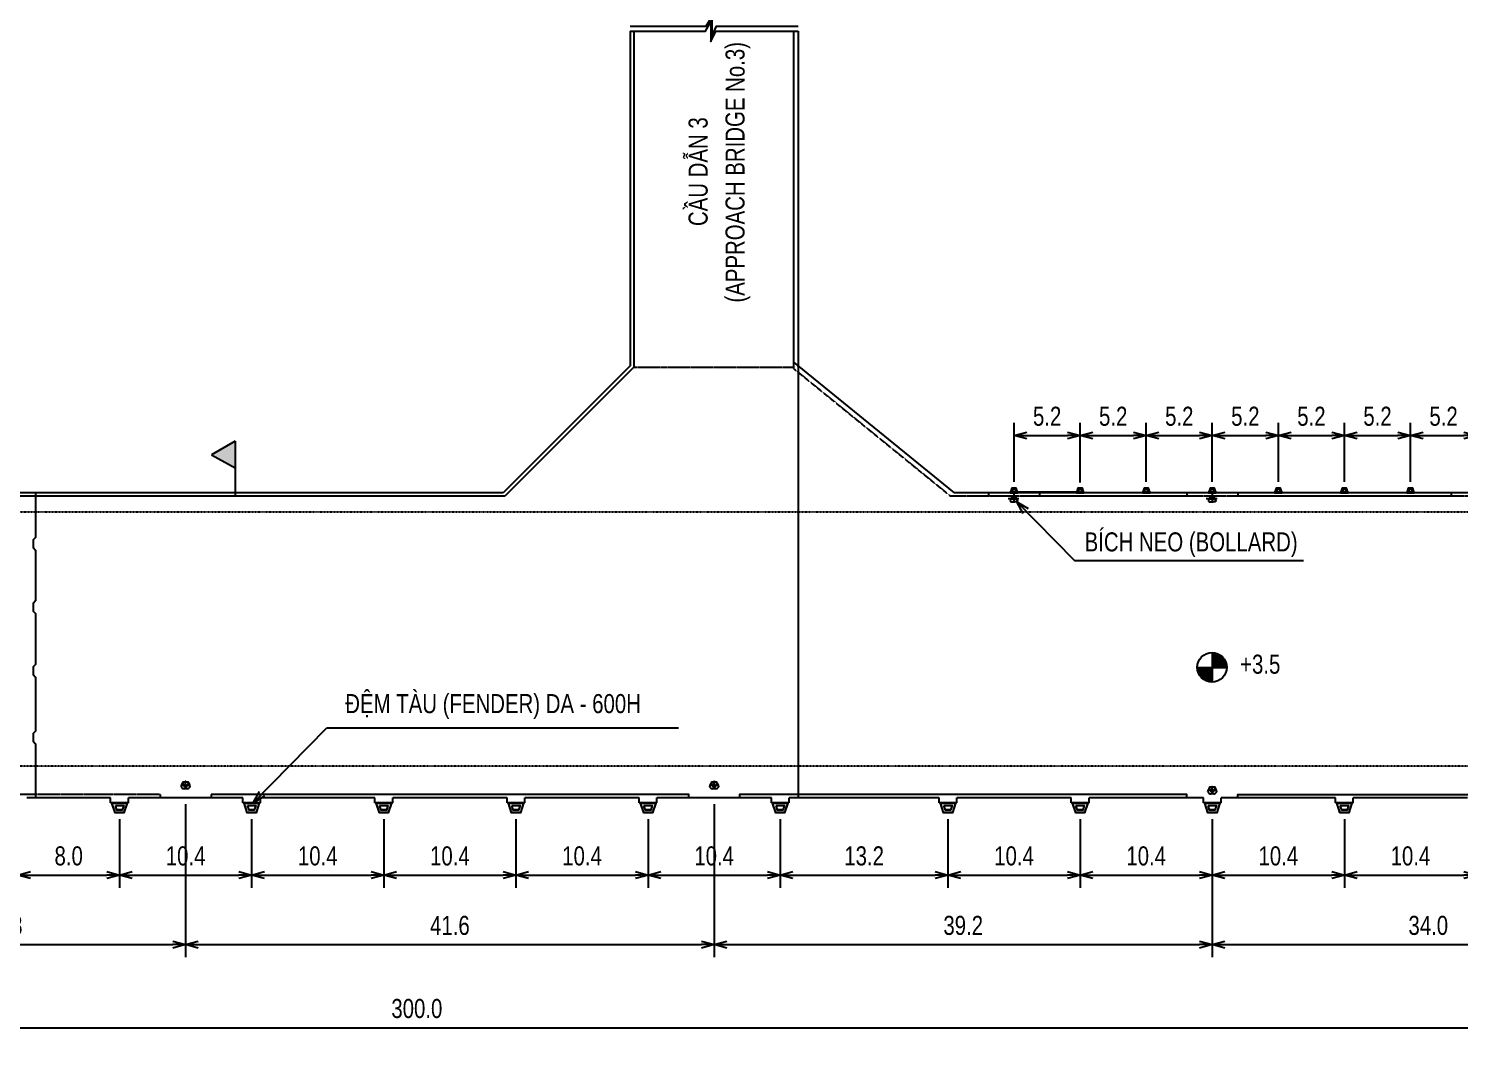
# Model space of a CAD drawing. Header units: millimetres. Extents: x -219544 to 1876052, y -110495 to 144706.
# Drawn here: x -53174 to 59429, y -1960 to 77679 of the extents above; entities that cross this region are included whole.
import ezdxf
from ezdxf.enums import TextEntityAlignment as Align

# ---------------------------------------------------------------- set-up
doc = ezdxf.new("R2010")
doc.units = ezdxf.units.MM
doc.header["$LTSCALE"] = 3
doc.header["$MEASUREMENT"] = 0
for name, pattern in [('CENTER', [2, 1.25, -0.25, 0.25, -0.25]), ('DASHDOTX2', [2, 1, -0.5, 0, -0.5]), ('HIDDEN', [0.375, 0.25, -0.125])]:
    doc.linetypes.add(name, pattern=pattern)
doc.layers.get('0').update_dxf_attribs({"linetype": 'CONTINUOUS'})
doc.layers.get('DEFPOINTS').update_dxf_attribs({"linetype": 'CONTINUOUS'})
for name, color, linetype in [('BELT', 6, 'CONTINUOUS'), ('BORDER', 10, 'CONTINUOUS'), ('CENTER', 1, 'CENTER'), ('DIM-HATCH', 2, 'CONTINUOUS'), ('FRAME', 1, 'CONTINUOUS'), ('MAINLINE', 1, 'CONTINUOUS'), ('point hai do', 105, 'CONTINUOUS')]:
    doc.layers.add(name, color=color, linetype=linetype)
doc.styles.add('TXT3', font='vn_vni.shx', dxfattribs={"width": 0.8})
doc.dimstyles.get("Standard").update_dxf_attribs({"dimtxt": 1500, "dimasz": 1000, "dimexe": 1000, "dimexo": 500, "dimgap": 750, "dimtad": 1, "dimdec": 1, "dimlfac": 0.001, "dimzin": 0, "dimdsep": 46, "dimtxsty": 'TXT3', "dimblk": 'OPEN30', "dimcen": 1500, "dimadec": 0, "dimazin": 0, "dimtfac": 0.75, "dimtdec": 1, "dimtmove": 2, "dimatfit": 3, "dimldrblk": 'OPEN30', "dimfxl": 1, "dimtolj": 1, "dimtzin": 0, "dimarcsym": 0})

# ---------------------------------------------------------------- blocks, each defined once
blk = doc.blocks.new('_Open30')
at = {"color": 0, "linetype": 'ByBlock', "lineweight": -2}
for p, q in [((-1, 0.27), (0, 0)), ((0, 0), (-1, -0.27)), ((0, 0), (-1, 0))]:
    blk.add_line(p, q, dxfattribs=at)
blk = doc.blocks.new('*D34')
at = {"color": 0, "lineweight": -2}
for p, q in [((24384, 42008), (24384, 46657)), ((29584, 41955), (29584, 46657)), ((25384, 45657), (28584, 45657))]:
    blk.add_line(p, q, dxfattribs=at)
at = {"layer": 'DEFPOINTS', "color": 0}
for p in [(29584, 45657), (24384, 41508), (29584, 41455)]:
    blk.add_point(p, dxfattribs=at)
at = {"color": 0, "lineweight": -2, "xscale": 1000, "yscale": 1000, "zscale": 1000, "rotation": 180}
blk.add_blockref('_Open30', (24384, 45657), dxfattribs=at)
at = {"color": 0, "lineweight": -2, "xscale": 1000, "yscale": 1000, "zscale": 1000}
blk.add_blockref('_Open30', (29584, 45657), dxfattribs=at)
at = {"color": 0, "insert": (26984, 47157), "char_height": 1500, "attachment_point": 5, "style": 'TXT3'}
blk.add_mtext('\\A1;5.2', dxfattribs=at)
blk = doc.blocks.new('75t')
at = {"layer": 'BELT'}
for p, q in [((-336, -124), (-308, 26)), ((-300, 50), (-246, 144)), ((-246, 144), (-221, 187)), ((-182, 221), (-117, 244)), ((175, 244), (-175, 244)), ((-117, 244), (-25, 277)), ((25, 277), (117, 244)), ((117, 244), (182, 221)), ((221, 187), (246, 144)), ((246, 144), (300, 50)), ((308, 26), (336, -124)), ((95, -281), (-95, -281))]:
    blk.add_line(p, q, dxfattribs=at)
for centre, major_axis, start_param, end_param in [((-234, 12), (75, 0), 2.6248689, 2.9562161), ((-175, 169), (-75, 0), -1.5707958, 0.9489753), ((-156, 150), (-75, 0), -1.2252368, -0.5166912), ((-346, -70), (219, 0), 0.199595, 0.9489732), ((0, 206), (75, 0), 1.2252407, 1.9163519), ((0, 0), (-21.9, 0), 3.1415966, 9.4247819), ((346, -70), (-219, 0), -0.9489732, -0.199595), ((175, 169), (75, 0), -0.9489753, 1.5707958), ((156, 150), (75, 0), 0.5166912, 1.2252368), ((234, 12), (-75, 0), 3.3269692, 3.6583164), ((-262, -137), (-75, 0), -0.1853474, 0.7902464), ((-95, 31), (312, 0), 3.9318379, 4.7123883), ((0, 0), (-134, 0), 0.1995966, 2.941996), ((95, 31), (-312, 0), 1.570797, 2.3513474), ((262, -137), (75, 0), -0.7902464, 0.1853474)]:
    blk.add_ellipse(centre, major_axis=major_axis, ratio=0.9999999, start_param=start_param, end_param=end_param, dxfattribs=at)
at = {"layer": 'CENTER'}
for p, q in [((0, -302), (0, 306)), ((0, 144), (0, 269)), ((364, -25), (-364, -25))]:
    blk.add_line(p, q, dxfattribs=at)
blk = doc.blocks.new('*D36')
at = {"color": 0, "lineweight": -2}
for p, q in [((-172620, 10355), (-172620, -1960)), ((127380, 10355), (127380, -1960)), ((-171620, -960), (126380, -960))]:
    blk.add_line(p, q, dxfattribs=at)
at = {"layer": 'DEFPOINTS', "color": 0}
for p in [(-172620, 10855), (127380, 10855), (127380, -960)]:
    blk.add_point(p, dxfattribs=at)
at = {"color": 0, "lineweight": -2, "xscale": 1000, "yscale": 1000, "zscale": 1000, "rotation": 180}
blk.add_blockref('_Open30', (-172620, -960), dxfattribs=at)
at = {"color": 0, "lineweight": -2, "xscale": 1000, "yscale": 1000, "zscale": 1000}
blk.add_blockref('_Open30', (127380, -960), dxfattribs=at)
at = {"color": 0, "insert": (-22620, 540), "char_height": 1500, "attachment_point": 5, "style": 'TXT3'}
blk.add_mtext('\\A1;300.0', dxfattribs=at)
blk = doc.blocks.new('*D37')
at = {"color": 0, "lineweight": -2}
for p, q in [((29584, 41955), (29584, 46657)), ((34784, 42008), (34784, 46657)), ((30584, 45657), (33784, 45657))]:
    blk.add_line(p, q, dxfattribs=at)
at = {"layer": 'DEFPOINTS', "color": 0}
for p in [(34784, 45657), (29584, 41455), (34784, 41508)]:
    blk.add_point(p, dxfattribs=at)
at = {"color": 0, "lineweight": -2, "xscale": 1000, "yscale": 1000, "zscale": 1000, "rotation": 180}
blk.add_blockref('_Open30', (29584, 45657), dxfattribs=at)
at = {"color": 0, "lineweight": -2, "xscale": 1000, "yscale": 1000, "zscale": 1000}
blk.add_blockref('_Open30', (34784, 45657), dxfattribs=at)
at = {"color": 0, "insert": (32184, 47157), "char_height": 1500, "attachment_point": 5, "style": 'TXT3'}
blk.add_mtext('\\A1;5.2', dxfattribs=at)
blk = doc.blocks.new('*D38')
at = {"color": 0, "lineweight": -2}
for p, q in [((34784, 42008), (34784, 46657)), ((39984, 42008), (39984, 46657)), ((35784, 45657), (38984, 45657))]:
    blk.add_line(p, q, dxfattribs=at)
at = {"layer": 'DEFPOINTS', "color": 0}
for p in [(39984, 45657), (34784, 41508), (39984, 41508)]:
    blk.add_point(p, dxfattribs=at)
at = {"color": 0, "lineweight": -2, "xscale": 1000, "yscale": 1000, "zscale": 1000, "rotation": 180}
blk.add_blockref('_Open30', (34784, 45657), dxfattribs=at)
at = {"color": 0, "lineweight": -2, "xscale": 1000, "yscale": 1000, "zscale": 1000}
blk.add_blockref('_Open30', (39984, 45657), dxfattribs=at)
at = {"color": 0, "insert": (37384, 47157), "char_height": 1500, "attachment_point": 5, "style": 'TXT3'}
blk.add_mtext('\\A1;5.2', dxfattribs=at)
blk = doc.blocks.new('*D39')
at = {"color": 0, "lineweight": -2}
for p, q in [((39984, 42008), (39984, 46657)), ((45184, 42008), (45184, 46657)), ((40984, 45657), (44184, 45657))]:
    blk.add_line(p, q, dxfattribs=at)
at = {"layer": 'DEFPOINTS', "color": 0}
for p in [(45184, 45657), (39984, 41508), (45184, 41508)]:
    blk.add_point(p, dxfattribs=at)
at = {"color": 0, "lineweight": -2, "xscale": 1000, "yscale": 1000, "zscale": 1000, "rotation": 180}
blk.add_blockref('_Open30', (39984, 45657), dxfattribs=at)
at = {"color": 0, "lineweight": -2, "xscale": 1000, "yscale": 1000, "zscale": 1000}
blk.add_blockref('_Open30', (45184, 45657), dxfattribs=at)
at = {"color": 0, "insert": (42584, 47157), "char_height": 1500, "attachment_point": 5, "style": 'TXT3'}
blk.add_mtext('\\A1;5.2', dxfattribs=at)
blk = doc.blocks.new('*D40')
at = {"color": 0, "lineweight": -2}
for p, q in [((45184, 42008), (45184, 46657)), ((50384, 42008), (50384, 46657)), ((46184, 45657), (49384, 45657))]:
    blk.add_line(p, q, dxfattribs=at)
at = {"layer": 'DEFPOINTS', "color": 0}
for p in [(50384, 45657), (45184, 41508), (50384, 41508)]:
    blk.add_point(p, dxfattribs=at)
at = {"color": 0, "lineweight": -2, "xscale": 1000, "yscale": 1000, "zscale": 1000, "rotation": 180}
blk.add_blockref('_Open30', (45184, 45657), dxfattribs=at)
at = {"color": 0, "lineweight": -2, "xscale": 1000, "yscale": 1000, "zscale": 1000}
blk.add_blockref('_Open30', (50384, 45657), dxfattribs=at)
at = {"color": 0, "insert": (47784, 47157), "char_height": 1500, "attachment_point": 5, "style": 'TXT3'}
blk.add_mtext('\\A1;5.2', dxfattribs=at)
blk = doc.blocks.new('*D41')
at = {"color": 0, "lineweight": -2}
for p, q in [((50384, 42008), (50384, 46657)), ((55584, 42008), (55584, 46657)), ((51384, 45657), (54584, 45657))]:
    blk.add_line(p, q, dxfattribs=at)
at = {"layer": 'DEFPOINTS', "color": 0}
for p in [(55584, 45657), (50384, 41508), (55584, 41508)]:
    blk.add_point(p, dxfattribs=at)
at = {"color": 0, "lineweight": -2, "xscale": 1000, "yscale": 1000, "zscale": 1000, "rotation": 180}
blk.add_blockref('_Open30', (50384, 45657), dxfattribs=at)
at = {"color": 0, "lineweight": -2, "xscale": 1000, "yscale": 1000, "zscale": 1000}
blk.add_blockref('_Open30', (55584, 45657), dxfattribs=at)
at = {"color": 0, "insert": (52984, 47157), "char_height": 1500, "attachment_point": 5, "style": 'TXT3'}
blk.add_mtext('\\A1;5.2', dxfattribs=at)
blk = doc.blocks.new('*D42')
at = {"color": 0, "lineweight": -2}
for p, q in [((55584, 42008), (55584, 46657)), ((60784, 42008), (60784, 46657)), ((56584, 45657), (59784, 45657))]:
    blk.add_line(p, q, dxfattribs=at)
at = {"layer": 'DEFPOINTS', "color": 0}
for p in [(60784, 45657), (55584, 41508), (60784, 41508)]:
    blk.add_point(p, dxfattribs=at)
at = {"color": 0, "lineweight": -2, "xscale": 1000, "yscale": 1000, "zscale": 1000, "rotation": 180}
blk.add_blockref('_Open30', (55584, 45657), dxfattribs=at)
at = {"color": 0, "lineweight": -2, "xscale": 1000, "yscale": 1000, "zscale": 1000}
blk.add_blockref('_Open30', (60784, 45657), dxfattribs=at)
at = {"color": 0, "insert": (58184, 47157), "char_height": 1500, "attachment_point": 5, "style": 'TXT3'}
blk.add_mtext('\\A1;5.2', dxfattribs=at)
blk = doc.blocks.new('*D67')
at = {"color": 0, "lineweight": -2}
for p, q in [((-54020, 15462), (-54020, 10052)), ((-46020, 15462), (-46020, 10052)), ((-53020, 11052), (-47020, 11052))]:
    blk.add_line(p, q, dxfattribs=at)
at = {"layer": 'DEFPOINTS', "color": 0}
for p in [(-54020, 15962), (-46020, 15962), (-46020, 11052)]:
    blk.add_point(p, dxfattribs=at)
at = {"color": 0, "lineweight": -2, "xscale": 1000, "yscale": 1000, "zscale": 1000, "rotation": 180}
blk.add_blockref('_Open30', (-54020, 11052), dxfattribs=at)
at = {"color": 0, "lineweight": -2, "xscale": 1000, "yscale": 1000, "zscale": 1000}
blk.add_blockref('_Open30', (-46020, 11052), dxfattribs=at)
at = {"color": 0, "insert": (-50020, 12552), "char_height": 1500, "attachment_point": 5, "style": 'TXT3'}
blk.add_mtext('\\A1;8.0', dxfattribs=at)
blk = doc.blocks.new('*D68')
at = {"color": 0, "lineweight": -2}
for p, q in [((-46020, 15462), (-46020, 10052)), ((-35620, 15462), (-35620, 10052)), ((-45020, 11052), (-36620, 11052))]:
    blk.add_line(p, q, dxfattribs=at)
at = {"layer": 'DEFPOINTS', "color": 0}
for p in [(-46020, 15962), (-35620, 15962), (-35620, 11052)]:
    blk.add_point(p, dxfattribs=at)
at = {"color": 0, "lineweight": -2, "xscale": 1000, "yscale": 1000, "zscale": 1000, "rotation": 180}
blk.add_blockref('_Open30', (-46020, 11052), dxfattribs=at)
at = {"color": 0, "lineweight": -2, "xscale": 1000, "yscale": 1000, "zscale": 1000}
blk.add_blockref('_Open30', (-35620, 11052), dxfattribs=at)
at = {"color": 0, "insert": (-40820, 12552), "char_height": 1500, "attachment_point": 5, "style": 'TXT3'}
blk.add_mtext('\\A1;10.4', dxfattribs=at)
blk = doc.blocks.new('*D69')
at = {"color": 0, "lineweight": -2}
for p, q in [((-35620, 15462), (-35620, 10052)), ((-25220, 15462), (-25220, 10052)), ((-34620, 11052), (-26220, 11052))]:
    blk.add_line(p, q, dxfattribs=at)
at = {"layer": 'DEFPOINTS', "color": 0}
for p in [(-35620, 15962), (-25220, 15962), (-25220, 11052)]:
    blk.add_point(p, dxfattribs=at)
at = {"color": 0, "lineweight": -2, "xscale": 1000, "yscale": 1000, "zscale": 1000, "rotation": 180}
blk.add_blockref('_Open30', (-35620, 11052), dxfattribs=at)
at = {"color": 0, "lineweight": -2, "xscale": 1000, "yscale": 1000, "zscale": 1000}
blk.add_blockref('_Open30', (-25220, 11052), dxfattribs=at)
at = {"color": 0, "insert": (-30420, 12552), "char_height": 1500, "attachment_point": 5, "style": 'TXT3'}
blk.add_mtext('\\A1;10.4', dxfattribs=at)
blk = doc.blocks.new('*D70')
at = {"color": 0, "lineweight": -2}
for p, q in [((-25220, 15462), (-25220, 10052)), ((-14820, 15462), (-14820, 10052)), ((-24220, 11052), (-15820, 11052))]:
    blk.add_line(p, q, dxfattribs=at)
at = {"layer": 'DEFPOINTS', "color": 0}
for p in [(-25220, 15962), (-14820, 15962), (-14820, 11052)]:
    blk.add_point(p, dxfattribs=at)
at = {"color": 0, "lineweight": -2, "xscale": 1000, "yscale": 1000, "zscale": 1000, "rotation": 180}
blk.add_blockref('_Open30', (-25220, 11052), dxfattribs=at)
at = {"color": 0, "lineweight": -2, "xscale": 1000, "yscale": 1000, "zscale": 1000}
blk.add_blockref('_Open30', (-14820, 11052), dxfattribs=at)
at = {"color": 0, "insert": (-20020, 12552), "char_height": 1500, "attachment_point": 5, "style": 'TXT3'}
blk.add_mtext('\\A1;10.4', dxfattribs=at)
blk = doc.blocks.new('*D71')
at = {"color": 0, "lineweight": -2}
for p, q in [((-14820, 15462), (-14820, 10052)), ((-4420, 15462), (-4420, 10052)), ((-13820, 11052), (-5420, 11052))]:
    blk.add_line(p, q, dxfattribs=at)
at = {"layer": 'DEFPOINTS', "color": 0}
for p in [(-14820, 15962), (-4420, 15962), (-4420, 11052)]:
    blk.add_point(p, dxfattribs=at)
at = {"color": 0, "lineweight": -2, "xscale": 1000, "yscale": 1000, "zscale": 1000, "rotation": 180}
blk.add_blockref('_Open30', (-14820, 11052), dxfattribs=at)
at = {"color": 0, "lineweight": -2, "xscale": 1000, "yscale": 1000, "zscale": 1000}
blk.add_blockref('_Open30', (-4420, 11052), dxfattribs=at)
at = {"color": 0, "insert": (-9620, 12552), "char_height": 1500, "attachment_point": 5, "style": 'TXT3'}
blk.add_mtext('\\A1;10.4', dxfattribs=at)
blk = doc.blocks.new('*D72')
at = {"color": 0, "lineweight": -2}
for p, q in [((-4420, 15462), (-4420, 10052)), ((5980, 15462), (5980, 10052)), ((-3420, 11052), (4980, 11052))]:
    blk.add_line(p, q, dxfattribs=at)
at = {"layer": 'DEFPOINTS', "color": 0}
for p in [(-4420, 15962), (5980, 15962), (5980, 11052)]:
    blk.add_point(p, dxfattribs=at)
at = {"color": 0, "lineweight": -2, "xscale": 1000, "yscale": 1000, "zscale": 1000, "rotation": 180}
blk.add_blockref('_Open30', (-4420, 11052), dxfattribs=at)
at = {"color": 0, "lineweight": -2, "xscale": 1000, "yscale": 1000, "zscale": 1000}
blk.add_blockref('_Open30', (5980, 11052), dxfattribs=at)
at = {"color": 0, "insert": (780, 12552), "char_height": 1500, "attachment_point": 5, "style": 'TXT3'}
blk.add_mtext('\\A1;10.4', dxfattribs=at)
blk = doc.blocks.new('*D73')
at = {"color": 0, "lineweight": -2}
for p, q in [((5980, 15462), (5980, 10052)), ((19180, 15462), (19180, 10052)), ((6980, 11052), (18180, 11052))]:
    blk.add_line(p, q, dxfattribs=at)
at = {"layer": 'DEFPOINTS', "color": 0}
for p in [(5980, 15962), (19180, 15962), (19180, 11052)]:
    blk.add_point(p, dxfattribs=at)
at = {"color": 0, "lineweight": -2, "xscale": 1000, "yscale": 1000, "zscale": 1000, "rotation": 180}
blk.add_blockref('_Open30', (5980, 11052), dxfattribs=at)
at = {"color": 0, "lineweight": -2, "xscale": 1000, "yscale": 1000, "zscale": 1000}
blk.add_blockref('_Open30', (19180, 11052), dxfattribs=at)
at = {"color": 0, "insert": (12580, 12552), "char_height": 1500, "attachment_point": 5, "style": 'TXT3'}
blk.add_mtext('\\A1;13.2', dxfattribs=at)
blk = doc.blocks.new('*D74')
at = {"color": 0, "lineweight": -2}
for p, q in [((19180, 15462), (19180, 10052)), ((29580, 15462), (29580, 10052)), ((20180, 11052), (28580, 11052))]:
    blk.add_line(p, q, dxfattribs=at)
at = {"layer": 'DEFPOINTS', "color": 0}
for p in [(19180, 15962), (29580, 15962), (29580, 11052)]:
    blk.add_point(p, dxfattribs=at)
at = {"color": 0, "lineweight": -2, "xscale": 1000, "yscale": 1000, "zscale": 1000, "rotation": 180}
blk.add_blockref('_Open30', (19180, 11052), dxfattribs=at)
at = {"color": 0, "lineweight": -2, "xscale": 1000, "yscale": 1000, "zscale": 1000}
blk.add_blockref('_Open30', (29580, 11052), dxfattribs=at)
at = {"color": 0, "insert": (24380, 12552), "char_height": 1500, "attachment_point": 5, "style": 'TXT3'}
blk.add_mtext('\\A1;10.4', dxfattribs=at)
blk = doc.blocks.new('*D75')
at = {"color": 0, "lineweight": -2}
for p, q in [((29580, 15462), (29580, 10052)), ((39980, 15462), (39980, 10052)), ((30580, 11052), (38980, 11052))]:
    blk.add_line(p, q, dxfattribs=at)
at = {"layer": 'DEFPOINTS', "color": 0}
for p in [(29580, 15962), (39980, 15962), (39980, 11052)]:
    blk.add_point(p, dxfattribs=at)
at = {"color": 0, "lineweight": -2, "xscale": 1000, "yscale": 1000, "zscale": 1000, "rotation": 180}
blk.add_blockref('_Open30', (29580, 11052), dxfattribs=at)
at = {"color": 0, "lineweight": -2, "xscale": 1000, "yscale": 1000, "zscale": 1000}
blk.add_blockref('_Open30', (39980, 11052), dxfattribs=at)
at = {"color": 0, "insert": (34780, 12552), "char_height": 1500, "attachment_point": 5, "style": 'TXT3'}
blk.add_mtext('\\A1;10.4', dxfattribs=at)
blk = doc.blocks.new('*D76')
at = {"color": 0, "lineweight": -2}
for p, q in [((39980, 15462), (39980, 10052)), ((50380, 15462), (50380, 10052)), ((40980, 11052), (49380, 11052))]:
    blk.add_line(p, q, dxfattribs=at)
at = {"layer": 'DEFPOINTS', "color": 0}
for p in [(39980, 15962), (50380, 15962), (50380, 11052)]:
    blk.add_point(p, dxfattribs=at)
at = {"color": 0, "lineweight": -2, "xscale": 1000, "yscale": 1000, "zscale": 1000, "rotation": 180}
blk.add_blockref('_Open30', (39980, 11052), dxfattribs=at)
at = {"color": 0, "lineweight": -2, "xscale": 1000, "yscale": 1000, "zscale": 1000}
blk.add_blockref('_Open30', (50380, 11052), dxfattribs=at)
at = {"color": 0, "insert": (45180, 12552), "char_height": 1500, "attachment_point": 5, "style": 'TXT3'}
blk.add_mtext('\\A1;10.4', dxfattribs=at)
blk = doc.blocks.new('*D77')
at = {"color": 0, "lineweight": -2}
for p, q in [((50380, 15462), (50380, 10052)), ((60778, 15476), (60778, 10052)), ((51380, 11052), (59778, 11052))]:
    blk.add_line(p, q, dxfattribs=at)
at = {"layer": 'DEFPOINTS', "color": 0}
for p in [(50380, 15962), (60778, 15976), (60778, 11052)]:
    blk.add_point(p, dxfattribs=at)
at = {"color": 0, "lineweight": -2, "xscale": 1000, "yscale": 1000, "zscale": 1000, "rotation": 180}
blk.add_blockref('_Open30', (50380, 11052), dxfattribs=at)
at = {"color": 0, "lineweight": -2, "xscale": 1000, "yscale": 1000, "zscale": 1000}
blk.add_blockref('_Open30', (60778, 11052), dxfattribs=at)
at = {"color": 0, "insert": (55579, 12552), "char_height": 1500, "attachment_point": 5, "style": 'TXT3'}
blk.add_mtext('\\A1;10.4', dxfattribs=at)
blk = doc.blocks.new('*D93')
at = {"layer": 'DEFPOINTS', "color": 0}
for p in [(-69620, 17133), (-40820, 17133), (-40820, 5582)]:
    blk.add_point(p, dxfattribs=at)
at = {"layer": 'FRAME', "color": 0, "lineweight": -2}
for p, q in [((-69620, 16633), (-69620, 4582)), ((-40820, 16633), (-40820, 4582)), ((-68620, 5582), (-41820, 5582))]:
    blk.add_line(p, q, dxfattribs=at)
at = {"layer": 'FRAME', "color": 0, "lineweight": -2, "xscale": 1000, "yscale": 1000, "zscale": 1000, "rotation": 180}
blk.add_blockref('_Open30', (-69620, 5582), dxfattribs=at)
at = {"layer": 'FRAME', "color": 0, "lineweight": -2, "xscale": 1000, "yscale": 1000, "zscale": 1000}
blk.add_blockref('_Open30', (-40820, 5582), dxfattribs=at)
at = {"layer": 'FRAME', "color": 0, "insert": (-55220, 7082), "char_height": 1500, "attachment_point": 5, "style": 'TXT3'}
blk.add_mtext('\\A1;28.8', dxfattribs=at)
blk = doc.blocks.new('*D94')
at = {"layer": 'DEFPOINTS', "color": 0}
for p in [(-40820, 17133), (780, 17133), (780, 5582)]:
    blk.add_point(p, dxfattribs=at)
at = {"layer": 'FRAME', "color": 0, "lineweight": -2}
for p, q in [((-40820, 16633), (-40820, 4582)), ((780, 16633), (780, 4582)), ((-39820, 5582), (-220, 5582))]:
    blk.add_line(p, q, dxfattribs=at)
at = {"layer": 'FRAME', "color": 0, "lineweight": -2, "xscale": 1000, "yscale": 1000, "zscale": 1000, "rotation": 180}
blk.add_blockref('_Open30', (-40820, 5582), dxfattribs=at)
at = {"layer": 'FRAME', "color": 0, "lineweight": -2, "xscale": 1000, "yscale": 1000, "zscale": 1000}
blk.add_blockref('_Open30', (780, 5582), dxfattribs=at)
at = {"layer": 'FRAME', "color": 0, "insert": (-20020, 7082), "char_height": 1500, "attachment_point": 5, "style": 'TXT3'}
blk.add_mtext('\\A1;41.6', dxfattribs=at)
blk = doc.blocks.new('*D95')
at = {"layer": 'DEFPOINTS', "color": 0}
for p in [(780, 17133), (39980, 15962), (39980, 5582)]:
    blk.add_point(p, dxfattribs=at)
at = {"layer": 'FRAME', "color": 0, "lineweight": -2}
for p, q in [((780, 16633), (780, 4582)), ((39980, 15462), (39980, 4582)), ((1780, 5582), (38980, 5582))]:
    blk.add_line(p, q, dxfattribs=at)
at = {"layer": 'FRAME', "color": 0, "lineweight": -2, "xscale": 1000, "yscale": 1000, "zscale": 1000, "rotation": 180}
blk.add_blockref('_Open30', (780, 5582), dxfattribs=at)
at = {"layer": 'FRAME', "color": 0, "lineweight": -2, "xscale": 1000, "yscale": 1000, "zscale": 1000}
blk.add_blockref('_Open30', (39980, 5582), dxfattribs=at)
at = {"layer": 'FRAME', "color": 0, "insert": (20380, 7082), "char_height": 1500, "attachment_point": 5, "style": 'TXT3'}
blk.add_mtext('\\A1;39.2', dxfattribs=at)
blk = doc.blocks.new('*D96')
at = {"layer": 'DEFPOINTS', "color": 0}
for p in [(39980, 15962), (73980, 15976), (73980, 5582)]:
    blk.add_point(p, dxfattribs=at)
at = {"layer": 'FRAME', "color": 0, "lineweight": -2}
for p, q in [((39980, 15462), (39980, 4582)), ((73980, 15476), (73980, 4582)), ((40980, 5582), (72980, 5582))]:
    blk.add_line(p, q, dxfattribs=at)
at = {"layer": 'FRAME', "color": 0, "lineweight": -2, "xscale": 1000, "yscale": 1000, "zscale": 1000, "rotation": 180}
blk.add_blockref('_Open30', (39980, 5582), dxfattribs=at)
at = {"layer": 'FRAME', "color": 0, "lineweight": -2, "xscale": 1000, "yscale": 1000, "zscale": 1000}
blk.add_blockref('_Open30', (73980, 5582), dxfattribs=at)
at = {"layer": 'FRAME', "color": 0, "insert": (56980, 7082), "char_height": 1500, "attachment_point": 5, "style": 'TXT3'}
blk.add_mtext('\\A1;34.0', dxfattribs=at)

msp = doc.modelspace()

# ---------------------------------------------------------------- hatches: boundary and pattern name
at = {"layer": 'point hai do'}
h = msp.add_hatch(dxfattribs=at)
h.set_pattern_fill('ANSI31', color=1, scale=375, style=0)
h.set_pattern_definition([(45, (-188103959.15, -677373594.54), (-33.145630368, 33.145630368), [])])
h.paths.add_polyline_path([(39961.17, 26246.14), (39961.17, 27403.31), (38804, 27403.31, 0.414213562)])
h.paths.add_polyline_path([(41118.34, 27403.31, 0.414213562), (39961.17, 28560.48), (39961.17, 27403.31)])

# ---------------------------------------------------------------- linework, layer by layer
for p, q in [((-36912.54, 45196.17), (-38788.05, 44137.66)), ((-36912.54, 45196.17), (-36912.54, 43031.1)), ((-38788.05, 44137.66), (-36912.54, 43106.12)), ((-36912.54, 43031.1), (-36912.54, 40866.04))]:
    msp.add_line(p, q)
at = {"color": 4}
for p, q in [((24769.27, 40674.8), (23910.98, 40674.8)), ((24365.72, 41033.21), (24365.72, 40344.98)), ((24383.81, 41230.03), (29583.81, 41230.03)), ((40369.27, 40674.8), (39510.98, 40674.8)), ((39965.72, 41033.21), (39965.72, 40344.98)), ((29139.02, 35812.34), (47152.75, 35812.34)), ((-29703.27, 22650.09), (-2031.74, 22650.09))]:
    msp.add_line(p, q, dxfattribs=at)
for points in [[(24198.11, 40674.8), (24095.75, 40558.39, 0.510287168), (24129.11, 40426.25), (24365.72, 40426.25)], [(24533.33, 40674.8), (24635.69, 40558.39, -0.510287168), (24602.32, 40426.25), (24365.72, 40426.25)], [(39798.11, 40674.8), (39695.75, 40558.39, 0.510287168), (39729.11, 40426.25), (39965.72, 40426.25)], [(40133.33, 40674.8), (40235.69, 40558.39, -0.510287168), (40202.32, 40426.25), (39965.72, 40426.25)]]:
    msp.add_lwpolyline(points, format="xyb", dxfattribs=at)
for centre in [(24365.72, 40674.8), (39965.72, 40674.8)]:
    msp.add_circle(centre, 89.17, dxfattribs=at)
for centre, radius in [((24365.72, 40674.8), 204.47), ((24365.72, 40674.8), 167.61), ((39965.72, 40674.8), 204.47), ((39965.72, 40674.8), 167.61)]:
    msp.add_arc(centre, radius, 0, 180, dxfattribs=at)
msp.add_solid([(-38788.05, 44137.66), (-36912.54, 45196.17), (-36912.54, 43106.12)])
at = {"layer": 'DIM-HATCH', "color": 1, "linetype": 'HIDDEN'}
for p, q in [((-5553.31, 51032.29), (7029.69, 51032.29)), ((7029.69, 50928.77), (19385.93, 40883.04)), ((-34920.31, 16733.04), (-36320.31, 16733.04)), ((-24520.31, 16733.04), (-25920.31, 16733.04)), ((-14120.31, 16733.04), (-15520.31, 16733.04)), ((-3720.31, 16733.04), (-5120.31, 16733.04)), ((6679.69, 16733.04), (5279.69, 16733.04))]:
    msp.add_line(p, q, dxfattribs=at)
at = {"layer": 'DIM-HATCH', "color": 1}
for p, q in [((127379.69, 41133.04), (19679.7, 41133.04)), ((-46720.31, 17133.04), (-53320.31, 17133.04)), ((-36320.31, 17133.04), (-45320.31, 17133.04)), ((-25920.31, 17133.04), (-34920.31, 17133.04)), ((-15520.31, 17133.04), (-24520.31, 17133.04)), ((-5120.31, 17133.04), (-14120.31, 17133.04)), ((5279.69, 17133.04), (-3720.31, 17133.04)), ((5279.69, 17133.04), (2779.69, 17133.04)), ((18479.69, 17133.04), (6679.69, 17133.04)), ((28879.69, 17133.04), (19879.69, 17133.04)), ((39279.69, 17133.04), (30279.69, 17133.04)), ((49679.69, 17133.04), (40679.69, 17133.04)), ((60077.74, 17133.04), (51079.69, 17133.04)), ((-45320.31, 16733.04), (-46720.31, 16733.04)), ((19879.69, 16733.04), (18479.69, 16733.04)), ((30279.69, 16733.04), (28879.69, 16733.04)), ((40679.69, 16733.04), (39279.69, 16733.04)), ((51079.69, 16733.04), (49679.69, 16733.04))]:
    msp.add_line(p, q, dxfattribs=at)
at = {"layer": 'DIM-HATCH', "color": 1, "linetype": 'HIDDEN'}
for points in [[(127379.69, 40883.04), (19385.93, 40883.04)], [(-42820.31, 17400.24), (-67610.11, 17400.24), (-67610.11, 17133.04)], [(-36320.31, 16733.04), (-36320.31, 17133.04)], [(-34920.31, 16733.04), (-34920.31, 17133.04)], [(-25920.31, 16733.04), (-25920.31, 17133.04)], [(-24520.31, 16733.04), (-24520.31, 17133.04)], [(-15520.31, 16733.04), (-15520.31, 17133.04)], [(-14120.31, 16733.04), (-14120.31, 17133.04)], [(-5120.31, 16733.04), (-5120.31, 17133.04)], [(-3720.31, 16733.04), (-3720.31, 17133.04)], [(5279.69, 17133.04), (2779.69, 17133.04)], [(5279.69, 16733.04), (5279.69, 17133.04)], [(6679.69, 16733.04), (6679.69, 17133.04)]]:
    msp.add_lwpolyline(points, dxfattribs=at)
at = {"layer": 'DIM-HATCH', "color": 4}
for points in [[(24085.29, 41133.04), (24682.33, 41133.04), (24557.33, 41508.04), (24210.29, 41508.04)], [(24219.84, 41230.03), (24547.78, 41230.03), (24487.43, 41411.06), (24280.19, 41411.06)], [(29285.29, 41133.04), (29882.33, 41133.04), (29757.33, 41508.04), (29410.29, 41508.04)], [(29419.84, 41230.03), (29747.78, 41230.03), (29687.43, 41411.06), (29480.19, 41411.06)], [(34485.29, 41133.04), (35082.33, 41133.04), (34957.33, 41508.04), (34610.29, 41508.04)], [(34619.84, 41230.03), (34947.78, 41230.03), (34887.43, 41411.06), (34680.19, 41411.06)], [(39685.29, 41133.04), (40282.33, 41133.04), (40157.33, 41508.04), (39810.29, 41508.04)], [(39819.84, 41230.03), (40147.78, 41230.03), (40087.43, 41411.06), (39880.19, 41411.06)], [(44885.29, 41133.04), (45482.33, 41133.04), (45357.33, 41508.04), (45010.29, 41508.04)], [(45019.84, 41230.03), (45347.78, 41230.03), (45287.43, 41411.06), (45080.19, 41411.06)], [(50085.29, 41133.04), (50682.33, 41133.04), (50557.33, 41508.04), (50210.29, 41508.04)], [(50219.84, 41230.03), (50547.78, 41230.03), (50487.43, 41411.06), (50280.19, 41411.06)], [(55285.29, 41133.04), (55882.33, 41133.04), (55757.33, 41508.04), (55410.29, 41508.04)], [(55419.84, 41230.03), (55747.78, 41230.03), (55687.43, 41411.06), (55480.19, 41411.06)], [(-46617.36, 16733.04), (-45423.26, 16733.04), (-45673.26, 15983.04), (-46367.36, 15983.04)], [(-46616.93, 16711.98), (-45422.83, 16711.98), (-45672.83, 15961.98), (-46366.93, 15961.98)], [(-46348.25, 16539.07), (-45692.38, 16539.07), (-45813.07, 16177.01), (-46227.56, 16177.01)], [(-46347.82, 16518.01), (-45691.95, 16518.01), (-45812.64, 16155.95), (-46227.13, 16155.95)], [(-36217.36, 16733.04), (-35023.26, 16733.04), (-35273.26, 15983.04), (-35967.36, 15983.04)], [(-36216.93, 16711.98), (-35022.83, 16711.98), (-35272.83, 15961.98), (-35966.93, 15961.98)], [(-35948.25, 16539.07), (-35292.38, 16539.07), (-35413.07, 16177.01), (-35827.56, 16177.01)], [(-35947.82, 16518.01), (-35291.95, 16518.01), (-35412.64, 16155.95), (-35827.13, 16155.95)], [(-25817.36, 16733.04), (-24623.26, 16733.04), (-24873.26, 15983.04), (-25567.36, 15983.04)], [(-25816.93, 16711.98), (-24622.83, 16711.98), (-24872.83, 15961.98), (-25566.93, 15961.98)], [(-25548.25, 16539.07), (-24892.38, 16539.07), (-25013.07, 16177.01), (-25427.56, 16177.01)], [(-25547.82, 16518.01), (-24891.95, 16518.01), (-25012.64, 16155.95), (-25427.13, 16155.95)], [(-15417.36, 16733.04), (-14223.26, 16733.04), (-14473.26, 15983.04), (-15167.36, 15983.04)], [(-15416.93, 16711.98), (-14222.83, 16711.98), (-14472.83, 15961.98), (-15166.93, 15961.98)], [(-15148.25, 16539.07), (-14492.38, 16539.07), (-14613.07, 16177.01), (-15027.56, 16177.01)], [(-15147.82, 16518.01), (-14491.95, 16518.01), (-14612.64, 16155.95), (-15027.13, 16155.95)], [(-5017.36, 16733.04), (-3823.26, 16733.04), (-4073.26, 15983.04), (-4767.36, 15983.04)], [(-5016.93, 16711.98), (-3822.83, 16711.98), (-4072.83, 15961.98), (-4766.93, 15961.98)], [(-4748.25, 16539.07), (-4092.38, 16539.07), (-4213.07, 16177.01), (-4627.56, 16177.01)], [(-4747.82, 16518.01), (-4091.95, 16518.01), (-4212.64, 16155.95), (-4627.13, 16155.95)], [(5382.64, 16733.04), (6576.74, 16733.04), (6326.74, 15983.04), (5632.64, 15983.04)], [(5383.07, 16711.98), (6577.17, 16711.98), (6327.17, 15961.98), (5633.07, 15961.98)], [(5651.75, 16539.07), (6307.62, 16539.07), (6186.93, 16177.01), (5772.44, 16177.01)], [(5652.18, 16518.01), (6308.05, 16518.01), (6187.36, 16155.95), (5772.87, 16155.95)], [(18582.64, 16733.04), (19776.74, 16733.04), (19526.74, 15983.04), (18832.64, 15983.04)], [(18583.07, 16711.98), (19777.17, 16711.98), (19527.17, 15961.98), (18833.07, 15961.98)], [(18851.75, 16539.07), (19507.62, 16539.07), (19386.93, 16177.01), (18972.44, 16177.01)], [(18852.18, 16518.01), (19508.05, 16518.01), (19387.36, 16155.95), (18972.87, 16155.95)], [(28982.64, 16733.04), (30176.74, 16733.04), (29926.74, 15983.04), (29232.64, 15983.04)], [(28983.07, 16711.98), (30177.17, 16711.98), (29927.17, 15961.98), (29233.07, 15961.98)], [(29251.75, 16539.07), (29907.62, 16539.07), (29786.93, 16177.01), (29372.44, 16177.01)], [(29252.18, 16518.01), (29908.05, 16518.01), (29787.36, 16155.95), (29372.87, 16155.95)], [(39382.64, 16733.04), (40576.74, 16733.04), (40326.74, 15983.04), (39632.64, 15983.04)], [(39383.07, 16711.98), (40577.17, 16711.98), (40327.17, 15961.98), (39633.07, 15961.98)], [(39651.75, 16539.07), (40307.62, 16539.07), (40186.93, 16177.01), (39772.44, 16177.01)], [(39652.18, 16518.01), (40308.05, 16518.01), (40187.36, 16155.95), (39772.87, 16155.95)], [(49782.64, 16733.04), (50976.74, 16733.04), (50726.74, 15983.04), (50032.64, 15983.04)], [(49783.07, 16711.98), (50977.17, 16711.98), (50727.17, 15961.98), (50033.07, 15961.98)], [(50051.75, 16539.07), (50707.62, 16539.07), (50586.93, 16177.01), (50172.44, 16177.01)], [(50052.18, 16518.01), (50708.05, 16518.01), (50587.36, 16155.95), (50172.87, 16155.95)]]:
    msp.add_lwpolyline(points, close=True, dxfattribs=at)
at = {"layer": 'DIM-HATCH', "color": 1}
for points in [[(-46720.31, 16733.04), (-46720.31, 17133.04)], [(-45320.31, 16733.04), (-45320.31, 17133.04)], [(-1220.31, 17133.04), (-1220.31, 17400.24), (-38820.31, 17400.24)], [(18479.69, 16733.04), (18479.69, 17133.04)], [(19879.69, 16733.04), (19879.69, 17133.04)], [(28879.69, 16733.04), (28879.69, 17133.04)], [(30279.69, 16733.04), (30279.69, 17133.04)], [(39279.69, 16733.04), (39279.69, 17133.04)], [(40679.69, 16733.04), (40679.69, 17133.04)], [(49679.69, 16733.04), (49679.69, 17133.04)], [(51079.69, 16733.04), (51079.69, 17133.04)]]:
    msp.add_lwpolyline(points, dxfattribs=at)
at = {"layer": 'FRAME', "color": 1}
for points in [[(7029.69, 51417.59), (19679.7, 41133.04)], [(7379.69, 51080.53), (7379.69, 51133.04)], [(22379.69, 41133.04), (22379.69, 40866.04)], [(26379.69, 41133.04), (26379.69, 40866.04)], [(37979.69, 41133.04), (37979.69, 40866.04)], [(41979.69, 41133.04), (41979.69, 40866.04)], [(58779.69, 41133.04), (58779.69, 40866.04)]]:
    msp.add_lwpolyline(points, dxfattribs=at)
at = {"layer": 'MAINLINE', "color": 1}
for p, q in [((-36912.54, 40866.04), (-64128.6, 40866.04)), ((-36912.54, 41133.04), (-64020.31, 41133.04)), ((-15820.31, 41133.04), (-36912.54, 41133.04)), ((-15699.61, 40866.04), (-36912.54, 40866.04)), ((37979.69, 40866.04), (26379.69, 40866.04)), ((58779.69, 40866.04), (41979.69, 40866.04))]:
    msp.add_line(p, q, dxfattribs=at)
at = {"layer": 'MAINLINE', "color": 1, "linetype": 'DASHDOTX2'}
for p, q in [((-171120.31, 39633.04), (7379.69, 39633.04)), ((7379.69, 39633.04), (125110.66, 39633.04)), ((-37616.38, 19633.04), (-171120.31, 19633.04)), ((7379.69, 19633.04), (-37616.38, 19633.04)), ((125100.13, 19633.04), (7379.69, 19633.04))]:
    msp.add_line(p, q, dxfattribs=at)
at = {"layer": 'MAINLINE'}
for p, q in [((-42820.31, 17400.24), (-42820.31, 17133.04)), ((-38820.31, 17400.24), (-38820.31, 17133.04)), ((2779.69, 17400.24), (2779.69, 17133.04))]:
    msp.add_line(p, q, dxfattribs=at)
at = {"layer": 'MAINLINE', "color": 4}
for points in [[(-5820.31, 77881.28), (157.39, 77881.28), (586.72, 78606.47), (586.72, 77070.77), (971.32, 77881.28), (7379.69, 77881.28)], [(-5820.31, 77476.26), (84.72, 77476.26), (514.05, 78201.45), (514.05, 76665.76), (898.65, 77476.26), (7379.69, 77476.26)]]:
    msp.add_lwpolyline(points, dxfattribs=at)
at = {"layer": 'MAINLINE', "color": 1}
for points in [[(-5820.31, 77476.26), (-5820.31, 51133.04)], [(-5553.31, 77476.26), (-5553.31, 51032.29)], [(7029.69, 77476.26), (7029.69, 50928.77)], [(7379.69, 77476.26), (7379.69, 51133.04)], [(7379.69, 77476.26), (7379.69, 51133.04)], [(-5820.31, 51133.04), (-15820.31, 41133.04)], [(-5553.31, 51032.29), (-15699.61, 40866.04)]]:
    msp.add_lwpolyline(points, dxfattribs=at)
at = {"layer": 'MAINLINE'}
for points in [[(7379.69, 51185.55), (7379.69, 17133.04)], [(-52620.31, 41133.04), (-52620.31, 37633.04), (-52820.31, 37433.04), (-52820.31, 36833.04), (-52620.31, 36633.04), (-52620.31, 32633.04), (-52820.31, 32433.04), (-52820.31, 31833.04), (-52620.31, 31633.04), (-52620.31, 27633.04), (-52820.31, 27433.04), (-52820.31, 26833.04), (-52620.31, 26633.04), (-52620.31, 24383.04), (-52620.31, 22383.04), (-52820.31, 22183.04), (-52820.31, 21583.04), (-52620.31, 21383.04), (-52620.31, 17133.04)], [(37985.09, 17133.04), (37985.09, 17400.24), (2779.69, 17400.24), (2779.69, 17133.04)], [(41985.09, 17133.04), (41985.09, 17400.24), (71979.69, 17400.24), (71979.69, 17133.04)]]:
    msp.add_lwpolyline(points, dxfattribs=at)
at = {"layer": 'point hai do', "color": 1}
for p, q in [((39961.17, 28560.48), (39961.17, 26246.14)), ((38804, 27403.31), (41118.34, 27403.31))]:
    msp.add_line(p, q, dxfattribs=at)
msp.add_circle((39961.17, 27403.31), 1157.17, dxfattribs=at)

# ---------------------------------------------------------------- block references
at = {"layer": 'BORDER'}
for p in [(-40820.31, 18133.04), (779.69, 18133.04), (39979.69, 17733.04)]:
    msp.add_blockref('75t', p, dxfattribs=at)

# ---------------------------------------------------------------- texts
at = {"color": 4, "style": 'TXT3', "width": 0.8}
for s, p in [('BÍCH NEO (BOLLARD)', (38316.46, 37277.25)), ('ÑEÄM TAØU (FENDER) DA - 600H', (-16620.39, 24548.84))]:
    msp.add_text(s, height=1500, dxfattribs=at).set_placement(p, align=Align.MIDDLE_CENTER)
at = {"layer": 'DIM-HATCH', "color": 4, "style": 'TXT3', "width": 0.8}
for s, p in [('(APPROACH BRIDGE No.3)', (2421.92, 76623.58)), ('CAÀU DAÃN 3', (-486.19, 70698.96))]:
    msp.add_text(s, height=1500, rotation=90, dxfattribs=at).set_placement(p, align=Align.MIDDLE_RIGHT)
at = {"layer": 'FRAME', "color": 4, "insert": (42171.26, 28402.98), "char_height": 1500, "width": 18712.301, "attachment_point": 1, "style": 'TXT3'}
msp.add_mtext('+3.5', dxfattribs=at)

# ---------------------------------------------------------------- dimensions: what is measured, and where the dimension line sits
at = {"color": 4}
dim = msp.add_linear_dim(base=(29583.81, 45656.93), p1=(24383.81, 41508.04), p2=(29583.81, 41455.26), angle=180, dimstyle='STANDARD', override={"dimtmove": 1}, dxfattribs=at)
dim.commit()
dim.dimension.update_dxf_attribs({"geometry": '*D34', "text_midpoint": (26983.81, 45656.93), "dimtype": 160})
for base, p1, p2, picture, middle in [((34783.81, 45656.93), (29583.81, 41455.26), (34783.81, 41508.04), '*D37', (32183.81, 47156.93)), ((39983.81, 45656.93), (34783.81, 41508.04), (39983.81, 41508.04), '*D38', (37383.81, 47156.93)), ((45183.81, 45656.93), (39983.81, 41508.04), (45183.81, 41508.04), '*D39', (42583.81, 47156.93)), ((50383.81, 45656.93), (45183.81, 41508.04), (50383.81, 41508.04), '*D40', (47783.81, 47156.93)), ((55583.81, 45656.93), (50383.81, 41508.04), (55583.81, 41508.04), '*D41', (52983.81, 47156.93)), ((60783.81, 45656.93), (55583.81, 41508.04), (60783.81, 41508.04), '*D42', (58183.81, 47156.93)), ((-46019.88, 11051.58), (-54019.88, 15961.98), (-46019.88, 15961.98), '*D67', (-50019.88, 12551.58)), ((-35619.88, 11051.58), (-46019.88, 15961.98), (-35619.88, 15961.98), '*D68', (-40819.88, 12551.58)), ((-25219.88, 11051.58), (-35619.88, 15961.98), (-25219.88, 15961.98), '*D69', (-30419.88, 12551.58)), ((-14819.88, 11051.58), (-25219.88, 15961.98), (-14819.88, 15961.98), '*D70', (-20019.88, 12551.58)), ((-4419.88, 11051.58), (-14819.88, 15961.98), (-4419.88, 15961.98), '*D71', (-9619.88, 12551.58)), ((5980.12, 11051.58), (-4419.88, 15961.98), (5980.12, 15961.98), '*D72', (780.12, 12551.58)), ((19180.12, 11051.58), (5980.12, 15961.98), (19180.12, 15961.98), '*D73', (12580.12, 12551.58)), ((29580.12, 11051.58), (19180.12, 15961.98), (29580.12, 15961.98), '*D74', (24380.12, 12551.58)), ((39980.12, 11051.58), (29580.12, 15961.98), (39980.12, 15961.98), '*D75', (34780.12, 12551.58)), ((50380.12, 11051.58), (39980.12, 15961.98), (50380.12, 15961.98), '*D76', (45180.12, 12551.58)), ((60778.18, 11051.58), (50380.12, 15961.98), (60778.18, 15976.23), '*D77', (55579.15, 12551.58))]:
    dim = msp.add_linear_dim(base=base, p1=p1, p2=p2, angle=180, dimstyle='STANDARD', dxfattribs=at)
    dim.commit()
    dim.dimension.update_dxf_attribs({"geometry": picture, "text_midpoint": middle})
dim = msp.add_linear_dim(base=(127379.69, -959.84), p1=(-172620.31, 10854.83), p2=(127379.69, 10854.83), dimstyle='STANDARD', dxfattribs=at)
dim.commit()
dim.dimension.update_dxf_attribs({"geometry": '*D36', "text_midpoint": (-22620.31, 540.16)})
at = {"layer": 'FRAME', "color": 4}
for base, p1, p2, picture, middle in [((-40820.31, 5582.49), (-69620.31, 17133.04), (-40820.31, 17133.04), '*D93', (-55220.31, 7082.49)), ((779.69, 5582.49), (-40820.31, 17133.04), (779.69, 17133.04), '*D94', (-20020.31, 7082.49)), ((39980.12, 5582.49), (779.69, 17133.04), (39980.12, 15961.98), '*D95', (20379.9, 7082.49)), ((73980.12, 5582.49), (39980.12, 15961.98), (73980.12, 15976.23), '*D96', (56980.12, 7082.49))]:
    dim = msp.add_linear_dim(base=base, p1=p1, p2=p2, dimstyle='STANDARD', dxfattribs=at)
    dim.commit()
    dim.dimension.update_dxf_attribs({"geometry": picture, "text_midpoint": middle})

# ---------------------------------------------------------------- leaders
at = {"color": 4}
for points in [[(24602.32, 40426.25), (29139.02, 35812.34), (47152.75, 35812.34)], [(-35499.52, 16733.04), (-29703.27, 22650.09), (-2031.74, 22650.09)]]:
    msp.add_leader(points, dimstyle='STANDARD', override={"dimgap": 750, "dimtad": 0, "dimfxl": 2}, dxfattribs=at)

doc.saveas('drawing.dxf')
